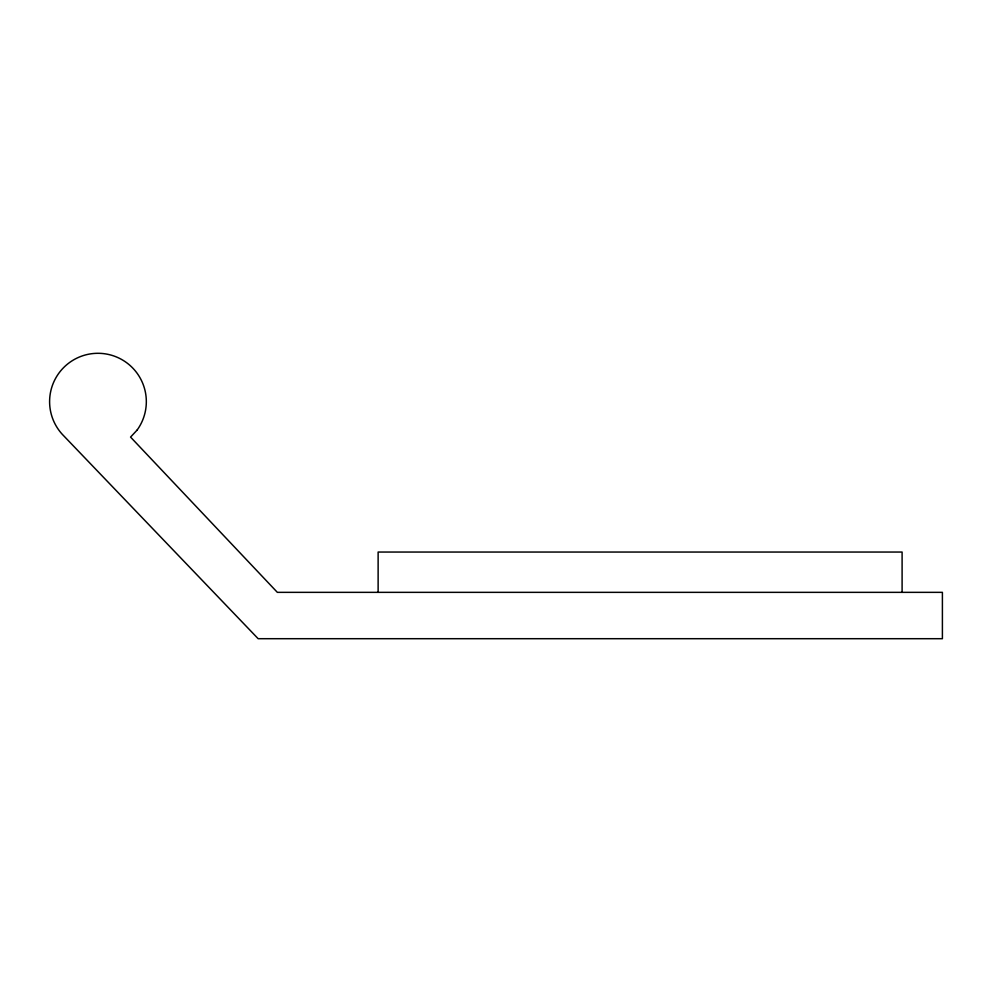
<?xml version="1.0" encoding="UTF-8"?>
<svg xmlns="http://www.w3.org/2000/svg" width="992" height="992" viewBox="0 0 992 992"><rect width="100%" height="100%" fill="white"/><g stroke="black" fill="none" stroke-linecap="round" stroke-linejoin="round"><path stroke-width="1.49" d="M902.1 592.348L902.1 552.048L378.126 552.048L378.126 592.348M137.07 430.119L130.56 437.088L277.351 592.348L942.4 592.348L942.4 638.699L258.156 638.699L63.761 435.86A48.372 48.372 0 0 1 62.037 369.284A48.372 48.372 0 0 1 128.427 364.089A48.372 48.372 0 0 1 137.07 430.119"/></g></svg>
